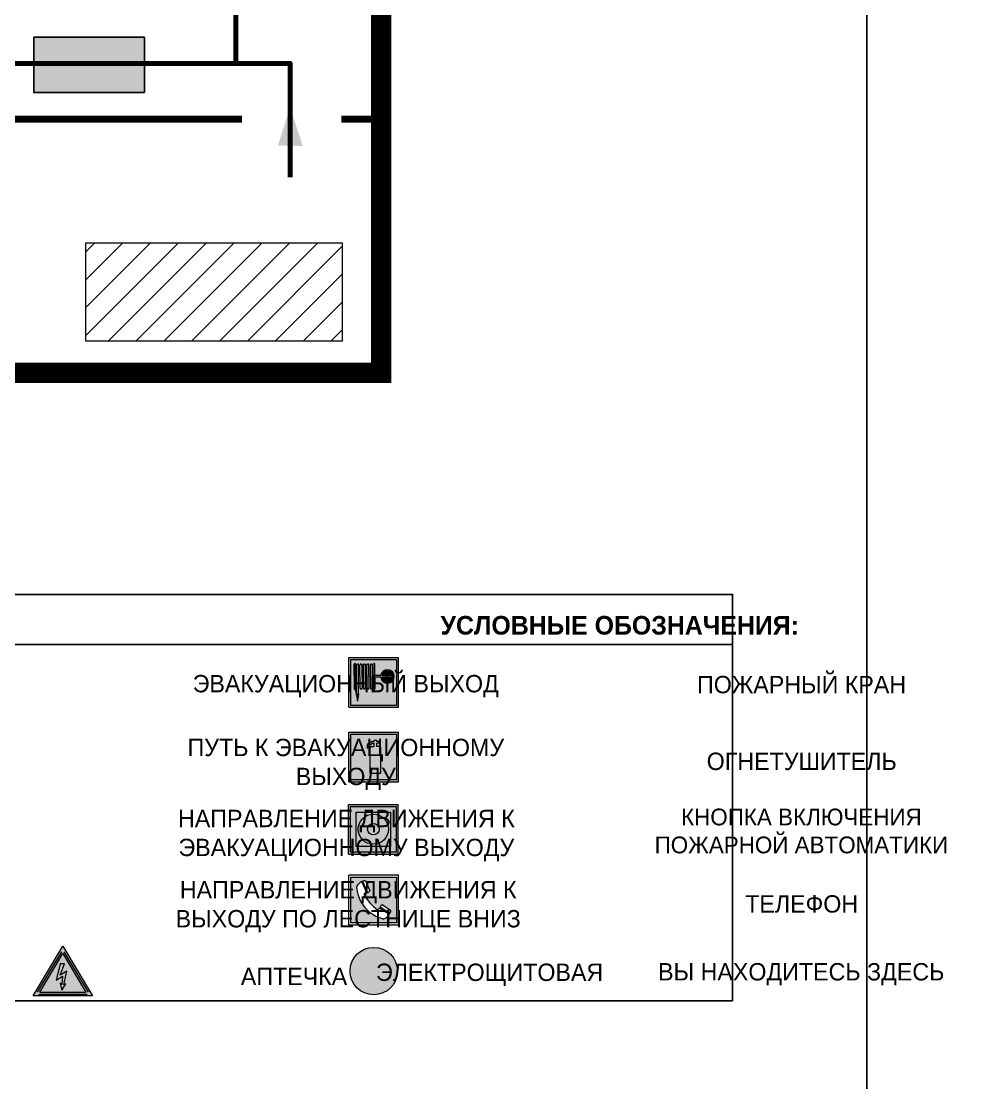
# Model space of a CAD drawing. Header units: millimetres. Extents: x 13810 to 67229, y 12374 to 21950.
# Drawn here: x 19523.4 to 19675.6, y 14560.3 to 14731.3 of the extents above; entities that cross this region are included whole.
import ezdxf

# ---------------------------------------------------------------- set-up
doc = ezdxf.new("R2010")
doc.units = ezdxf.units.MM
doc.layers.add('План_Штампы', color=7, linetype='Continuous')
doc.styles.add('обычный', font='arial.ttf')

# ---------------------------------------------------------------- blocks, each defined once
blk = doc.blocks.new('A$C3E6D3DDE')
at = {"lineweight": 5}
h = blk.add_hatch(color=40, dxfattribs=at)
h.paths.add_polyline_path([(24.1, 1.45), (16.46, -11.35), (31.74, -11.35)])
h.paths.add_polyline_path([(24.09, -0.46), (30.03, -10.41), (18.14, -10.41)], flags=16)
h.paths.add_polyline_path([(24.54, -3.08), (23.41, -6.02), (25.13, -5.01), (24.33, -8.5), (24.82, -8.27), (23.79, -9.86), (23.4, -8.04), (23.8, -8.43), (24.04, -6.29), (22.39, -7.25), (23.44, -3.08)], flags=0)
h = blk.add_hatch(color=256, dxfattribs=at)
h.paths.add_polyline_path([(24.37, 0.03, 0.567511), (23.82, 0.03), (17.59, -10.4, 0.582454), (17.86, -10.88), (30.32, -10.88, 0.582149), (30.6, -10.4)])
h.paths.add_polyline_path([(24.09, -0.46), (18.14, -10.41), (30.03, -10.41)], flags=16)
h.paths.add_polyline_path([(24.54, -3.08), (23.41, -6.02), (25.13, -5.01), (24.33, -8.5), (24.82, -8.27), (23.79, -9.86), (23.4, -8.04), (23.8, -8.43), (24.04, -6.29), (22.39, -7.25), (23.44, -3.08)], flags=0)
h = blk.add_hatch(color=40, dxfattribs=at)
h.paths.add_polyline_path([(24.09, -0.46), (18.14, -10.41), (30.03, -10.41)])
h.paths.add_polyline_path([(24.82, -8.27), (23.79, -9.86), (23.4, -8.04), (23.8, -8.43), (24.04, -6.29), (22.39, -7.25), (23.44, -3.08), (24.54, -3.08), (23.41, -6.02), (25.13, -5.01), (24.33, -8.5)], flags=16)
at = {"color": 40, "lineweight": 5}
for p, q in [((16.46, -11.35), (24.1, 1.45)), ((24.1, 1.45), (31.74, -11.35))]:
    blk.add_line(p, q, dxfattribs=at)
at = {"lineweight": 5}
for p, q in [((17.59, -10.4), (23.82, 0.03)), ((24.37, 0.03), (30.6, -10.4)), ((18.14, -10.41), (24.09, -0.46)), ((24.09, -0.46), (30.03, -10.41)), ((23.44, -3.08), (22.39, -7.25)), ((23.41, -6.02), (24.54, -3.08)), ((25.13, -5.01), (23.41, -6.02)), ((24.54, -3.08), (23.44, -3.08)), ((24.33, -8.5), (25.13, -5.01)), ((22.39, -7.25), (24.04, -6.29)), ((23.8, -8.43), (23.4, -8.04)), ((23.4, -8.04), (23.79, -9.86)), ((24.04, -6.29), (23.8, -8.43)), ((17.86, -10.88), (30.32, -10.88)), ((18.14, -10.41), (30.03, -10.41)), ((23.79, -9.86), (24.82, -8.27)), ((24.82, -8.27), (24.33, -8.5))]:
    blk.add_line(p, q, dxfattribs=at)
at = {"color": 50, "lineweight": 5}
blk.add_line((31.74, -11.35), (16.46, -11.35), dxfattribs=at)
blk = doc.blocks.new('A$C37112FD5')
at = {"true_color": 0xf5f5ff}
h = blk.add_hatch(color=7, dxfattribs=at)
h.dxf.hatch_style = 1
h.paths.add_polyline_path([(12.8, -7.4), (0, -7.4), (0, -20.2), (12.8, -20.2)])
h.paths.add_polyline_path([(12.29, -7.91), (12.29, -19.69), (0.51, -19.69), (0.51, -7.91)], flags=16)
h.paths.add_polyline_path([(4.98, -9.04, -0.42597), (5.17, -9.22), (5.17, -12.25), (5.17, -15.29, -0.432244), (4.98, -15.47), (4.83, -15.47, -0.42597), (4.64, -15.29), (4.64, -12.25), (4.64, -9.22, -0.432244), (4.83, -9.04)], flags=0)
h.paths.add_polyline_path([(4.28, -9.22), (4.28, -12.25), (4.28, -15.29, -0.432244), (4.09, -15.47), (3.94, -15.47, -0.42597), (3.75, -15.29), (3.75, -12.25), (3.75, -9.22, -0.432244), (3.94, -9.04), (4.09, -9.04, -0.42597)], flags=0)
h.paths.add_polyline_path([(5.72, -9.04), (5.87, -9.04, -0.42597), (6.06, -9.22), (6.06, -12.25), (6.06, -15.29, -0.432244), (5.87, -15.47), (5.72, -15.47, -0.42597), (5.53, -15.29), (5.53, -12.25), (5.53, -9.22, -0.432244)], flags=0)
h.paths.add_polyline_path([(6.42, -8.9), (6.5, -8.9, -0.42597), (6.69, -9.08), (6.69, -12.03), (8.21, -12.03, -15.824349), (8.21, -12.47), (6.69, -12.47), (6.69, -15.42, -0.432244), (6.5, -15.6), (6.42, -15.6)], flags=0)
h.paths.add_polyline_path([(3.39, -9.22), (3.39, -12.25), (3.39, -15.29, -0.432244), (3.2, -15.47), (3.05, -15.47, -0.42597), (2.85, -15.29), (2.85, -12.25), (2.85, -9.22, -0.432244), (3.05, -9.04), (3.2, -9.04, -0.42597)], flags=0)
h.paths.add_polyline_path([(2.5, -9.22), (2.5, -16.71), (1.96, -16.71), (1.96, -9.22, -0.432244), (2.15, -9.04), (2.31, -9.04, -0.42597)], flags=0)
h.paths.add_polyline_path([(1.61, -8.9), (1.61, -15.6), (1.57, -15.6, -0.42597), (1.37, -15.42), (1.37, -12.03), (1.37, -9.09, -0.432244), (1.57, -8.9)], flags=0)
h.paths.add_polyline_path([(9.76, -10.81), (9.76, -12.03), (8.49, -12.03, -0.336371)], flags=0)
h.paths.add_polyline_path([(8.49, -12.47), (9.76, -12.47), (9.76, -13.7, -0.336371)], flags=0)
h.paths.add_polyline_path([(10.11, -10.81, -0.336371), (11.38, -12.03), (10.11, -12.03)], flags=0)
h.paths.add_polyline_path([(10.11, -12.47), (11.38, -12.47, -0.336371), (10.11, -13.7)], flags=0)
h.paths.add_polyline_path([(2.5, -16.84), (2.5, -17.05), (1.97, -17.05), (1.97, -16.84)], flags=0)
h.paths.add_polyline_path([(2.5, -17.24, -0.033778), (2.24, -18.6, -0.033778), (1.97, -17.24)], flags=0)
h = blk.add_hatch(color=242)
h.dxf.hatch_style = 1
h.paths.add_polyline_path([(12.29, -7.91), (0.51, -7.91), (0.51, -19.69), (12.29, -19.69)])
h.paths.add_polyline_path([(6.42, -15.6), (6.42, -8.9), (6.5, -8.9, -0.42597), (6.69, -9.08), (6.69, -12.03), (8.21, -12.03, -15.824349), (8.21, -12.47), (6.69, -12.47), (6.69, -15.42, -0.432244), (6.5, -15.6)], flags=16)
h.paths.add_polyline_path([(5.87, -15.47), (5.72, -15.47, -0.42597), (5.53, -15.29), (5.53, -12.25), (5.53, -9.22, -0.432244), (5.72, -9.04), (5.87, -9.04, -0.42597), (6.06, -9.22), (6.06, -12.25), (6.06, -15.29, -0.432244)], flags=16)
h.paths.add_polyline_path([(4.98, -15.47), (4.83, -15.47, -0.42597), (4.64, -15.29), (4.64, -12.25), (4.64, -9.22, -0.432244), (4.83, -9.04), (4.98, -9.04, -0.42597), (5.17, -9.22), (5.17, -12.25), (5.17, -15.29, -0.432244)], flags=16)
h.paths.add_polyline_path([(4.09, -15.47), (3.94, -15.47, -0.42597), (3.75, -15.29), (3.75, -12.25), (3.75, -9.22, -0.432244), (3.94, -9.04), (4.09, -9.04, -0.42597), (4.28, -9.22), (4.28, -12.25), (4.28, -15.29, -0.432244)], flags=16)
h.paths.add_polyline_path([(3.2, -15.47), (3.05, -15.47, -0.42597), (2.85, -15.29), (2.85, -12.25), (2.85, -9.22, -0.432244), (3.05, -9.04), (3.2, -9.04, -0.42597), (3.39, -9.22), (3.39, -12.25), (3.39, -15.29, -0.432244)], flags=16)
h.paths.add_polyline_path([(2.5, -17.05), (1.97, -17.05), (1.97, -16.84), (2.5, -16.84)], flags=16)
h.paths.add_polyline_path([(2.5, -17.24, -0.033778), (2.24, -18.6, -0.033778), (1.97, -17.24)], flags=16)
h.paths.add_polyline_path([(2.5, -16.71), (1.96, -16.71), (1.96, -9.22, -0.432244), (2.15, -9.04), (2.31, -9.04, -0.42597), (2.5, -9.22)], flags=16)
h.paths.add_polyline_path([(1.61, -15.6), (1.57, -15.6, -0.42597), (1.37, -15.42), (1.37, -12.03), (1.37, -9.09, -0.432244), (1.57, -8.9), (1.61, -8.9)], flags=16)
h.paths.add_polyline_path([(8.49, -12.47), (9.76, -12.47), (9.76, -13.7, -0.336371)], flags=0)
h.paths.add_polyline_path([(10.11, -13.7), (10.11, -12.47), (11.38, -12.47, -0.336371)], flags=0)
h.paths.add_polyline_path([(8.49, -12.03, -0.336371), (9.76, -10.81), (9.76, -12.03)], flags=0)
h.paths.add_polyline_path([(10.11, -12.03), (10.11, -10.81, -0.336371), (11.38, -12.03)], flags=0)
h = blk.add_hatch(color=7, dxfattribs=at)
h.dxf.hatch_style = 1
h.paths.add_polyline_path([(1.61, -8.9), (1.57, -8.9, 0.432244), (1.37, -9.09), (1.37, -12.03), (1.37, -15.42, 0.42597), (1.57, -15.6), (1.61, -15.6)])
h.paths.add_polyline_path([(2.5, -9.22, 0.42597), (2.31, -9.04), (2.15, -9.04, 0.432244), (1.96, -9.22), (1.96, -16.71), (2.5, -16.71)])
h.paths.add_polyline_path([(2.5, -16.84), (1.97, -16.84), (1.97, -17.05), (2.5, -17.05)])
h.paths.add_polyline_path([(2.5, -17.24), (1.97, -17.24, 0.033778), (2.24, -18.6, 0.033778)])
h.paths.add_polyline_path([(3.39, -12.25), (3.39, -9.22, 0.42597), (3.2, -9.04), (3.05, -9.04, 0.432244), (2.85, -9.22), (2.85, -12.25), (2.85, -15.29, 0.42597), (3.05, -15.47), (3.2, -15.47, 0.432244), (3.39, -15.29)])
h.paths.add_polyline_path([(4.28, -12.25), (4.28, -9.22, 0.42597), (4.09, -9.04), (3.94, -9.04, 0.432244), (3.75, -9.22), (3.75, -12.25), (3.75, -15.29, 0.42597), (3.94, -15.47), (4.09, -15.47, 0.432244), (4.28, -15.29)])
h.paths.add_polyline_path([(5.17, -12.25), (5.17, -9.22, 0.42597), (4.98, -9.04), (4.83, -9.04, 0.432244), (4.64, -9.22), (4.64, -12.25), (4.64, -15.29, 0.42597), (4.83, -15.47), (4.98, -15.47, 0.432244), (5.17, -15.29)])
h.paths.add_polyline_path([(6.06, -12.25), (6.06, -9.22, 0.42597), (5.87, -9.04), (5.72, -9.04, 0.432244), (5.53, -9.22), (5.53, -12.25), (5.53, -15.29, 0.42597), (5.72, -15.47), (5.87, -15.47, 0.432244), (6.06, -15.29)])
h.paths.add_polyline_path([(6.69, -12.47), (8.21, -12.47, 15.824349), (8.21, -12.03), (6.69, -12.03), (6.69, -9.08, 0.42597), (6.5, -8.9), (6.42, -8.9), (6.42, -15.6), (6.5, -15.6, 0.432244), (6.69, -15.42)])
h.paths.add_polyline_path([(8.49, -12.47), (9.76, -12.47), (9.76, -13.7, -0.336371)], flags=16)
h.paths.add_polyline_path([(8.49, -12.03, -0.336371), (9.76, -10.81), (9.76, -12.03)], flags=16)
h.paths.add_polyline_path([(10.11, -12.47), (11.38, -12.47, -0.336371), (10.11, -13.7)], flags=16)
h.paths.add_polyline_path([(10.11, -12.03), (10.11, -10.81, -0.336371), (11.38, -12.03)], flags=16)
h = blk.add_hatch(color=242)
h.dxf.hatch_style = 1
h.paths.add_polyline_path([(9.76, -10.81, 0.336371), (8.49, -12.03), (9.76, -12.03)])
h.paths.add_polyline_path([(10.11, -10.81), (10.11, -12.03), (11.38, -12.03, 0.336371)])
h.paths.add_polyline_path([(11.38, -12.47), (10.11, -12.47), (10.11, -13.7, 0.336371)])
h.paths.add_polyline_path([(9.76, -12.47), (8.49, -12.47, 0.336371), (9.76, -13.7)])
at = {"color": 242, "lineweight": 5}
for p, q in [((0, -20.2), (0, -7.4)), ((0, -7.4), (12.8, -7.4)), ((12.8, -20.2), (12.8, -7.4)), ((1.37, -12.03), (1.37, -9.08)), ((1.57, -8.9), (1.61, -8.9)), ((1.61, -8.9), (1.61, -15.6)), ((1.96, -16.71), (1.96, -9.22)), ((2.15, -9.04), (2.31, -9.04)), ((2.5, -16.71), (2.5, -9.22)), ((2.85, -12.25), (2.85, -9.22)), ((3.05, -9.04), (3.2, -9.04)), ((3.39, -12.25), (3.39, -9.22)), ((3.75, -12.25), (3.75, -9.22)), ((3.94, -9.04), (4.09, -9.04)), ((4.28, -12.25), (4.28, -9.22)), ((4.64, -12.25), (4.64, -9.22)), ((4.83, -9.04), (4.98, -9.04)), ((5.17, -12.25), (5.17, -9.22)), ((5.53, -12.25), (5.53, -9.22)), ((5.72, -9.04), (5.87, -9.04)), ((6.06, -12.25), (6.06, -9.22)), ((6.42, -8.9), (6.42, -15.6)), ((6.5, -8.9), (6.42, -8.9)), ((6.69, -12.03), (6.69, -9.08)), ((9.76, -10.81), (9.76, -12.03)), ((10.11, -10.81), (10.11, -12.03)), ((1.37, -12.03), (1.37, -15.42)), ((2.85, -12.25), (2.85, -15.29)), ((3.39, -12.25), (3.39, -15.29)), ((3.75, -12.25), (3.75, -15.29)), ((4.28, -12.25), (4.28, -15.29)), ((4.64, -12.25), (4.64, -15.29)), ((5.17, -12.25), (5.17, -15.29)), ((5.53, -12.25), (5.53, -15.29)), ((6.06, -12.25), (6.06, -15.29)), ((8.21, -12.03), (6.69, -12.03)), ((8.21, -12.47), (6.69, -12.47)), ((6.69, -12.47), (6.69, -15.42)), ((9.76, -12.03), (8.49, -12.03)), ((9.76, -12.47), (8.49, -12.47)), ((9.76, -12.47), (9.76, -13.7)), ((11.38, -12.03), (10.11, -12.03)), ((11.38, -12.47), (10.11, -12.47)), ((10.11, -12.47), (10.11, -13.7)), ((1.57, -15.6), (1.61, -15.6)), ((3.05, -15.47), (3.2, -15.47)), ((3.94, -15.47), (4.09, -15.47)), ((4.83, -15.47), (4.98, -15.47)), ((5.72, -15.47), (5.87, -15.47)), ((6.42, -15.6), (6.5, -15.6)), ((1.96, -16.71), (2.5, -16.71)), ((1.97, -16.84), (2.5, -16.84)), ((1.97, -17.05), (1.97, -16.84)), ((2.5, -17.05), (1.97, -17.05)), ((1.97, -17.24), (2.5, -17.24)), ((2.5, -16.84), (2.5, -17.05)), ((0, -20.2), (12.8, -20.2))]:
    blk.add_line(p, q, dxfattribs=at)
blk.add_lwpolyline([(0.51, -7.91), (12.29, -7.91), (12.29, -19.69), (0.51, -19.69)], close=True, dxfattribs=at)
for centre, radius, start, end in [((1.56, -9.09), 0.182, 87.1027, 180.6071), ((2.15, -9.22), 0.182, 87.1027, 180.6071), ((2.32, -9.22), 0.182, 359.3929, 92.8973), ((3.04, -9.22), 0.182, 87.1027, 180.6071), ((3.21, -9.22), 0.182, 359.3929, 92.8973), ((3.93, -9.22), 0.182, 87.1027, 180.6071), ((4.1, -9.22), 0.182, 359.3929, 92.8973), ((4.82, -9.22), 0.182, 87.1027, 180.6071), ((4.99, -9.22), 0.182, 359.3929, 92.8973), ((5.71, -9.22), 0.182, 87.1027, 180.6071), ((5.88, -9.22), 0.182, 359.3929, 92.8973), ((6.51, -9.09), 0.182, 359.3929, 92.8973), ((9.93, -12.25), 1.74, 187.2319, 172.7681), ((9.93, -12.25), 1.46, 96.9927, 171.3585), ((9.93, -12.25), 1.46, 8.6415, 83.0073), ((9.93, -12.25), 1.46, 188.6415, 263.0073), ((9.93, -12.25), 1.46, 276.9927, 351.3585), ((1.56, -15.42), 0.182, 179.3929, 272.8973), ((3.04, -15.29), 0.182, 179.3929, 272.8973), ((3.21, -15.29), 0.182, 267.1027, 0.6071), ((3.93, -15.29), 0.182, 179.3929, 272.8973), ((4.1, -15.29), 0.182, 267.1027, 0.6071), ((4.82, -15.29), 0.182, 179.3929, 272.8973), ((4.99, -15.29), 0.182, 267.1027, 0.6071), ((5.71, -15.29), 0.182, 179.3929, 272.8973), ((5.88, -15.29), 0.182, 267.1027, 0.6071), ((6.51, -15.42), 0.182, 267.1027, 0.6071), ((12.17, -15.98), 10.27, 187.041, 194.7793), ((-7.7, -15.98), 10.27, 345.2207, 352.959)]:
    blk.add_arc(centre, radius, start, end, dxfattribs=at)
blk = doc.blocks.new('A$C7B8C2D5B')
at = {"lineweight": 0}
h = blk.add_hatch(color=5, dxfattribs=at)
h.dxf.hatch_style = 1
h.paths.add_polyline_path([(1.397, -3.024, 1), (-2.112, -3.024, 1)])
at = {"color": 5, "lineweight": 0}
blk.add_circle((-0.358, -3.024), 1.755, dxfattribs=at)
blk = doc.blocks.new('A$C456E1F9C')
at = {"lineweight": 5}
h = blk.add_hatch(color=242, dxfattribs=at)
h.paths.add_polyline_path([(0.51, -1.47), (0.51, -13.26), (12.29, -13.26), (12.29, -1.47)])
h.paths.add_polyline_path([(5.42, -4.95, -0.254479), (4.78, -5.4), (3.52, -2.53, -0.209735), (4.23, -2.4)], flags=16)
h.paths.add_polyline_path([(8.53, -8.6), (10.87, -10.17), (10.54, -10.76), (8.03, -9.13, -0.192251)], flags=16)
h.paths.add_polyline_path([(4.61, -5.49, 0.005518), (3.87, -5.72, 0.128647), (7.49, -10.01, 0.00809), (7.83, -9.33), (10.47, -10.97, -0.16736), (8.99, -12.25, -0.327862), (1.95, -3.95, -0.166952), (3.36, -2.62)], flags=16)
at = {"color": 242, "lineweight": 5}
for p, q in [((0, -13.77), (0, -0.97)), ((12.8, -0.97), (0, -0.97)), ((4.61, -5.49), (3.36, -2.62)), ((3.52, -2.53), (4.78, -5.4)), ((4.23, -2.4), (5.42, -4.95)), ((12.8, -13.77), (12.8, -0.97)), ((7.83, -9.33), (10.47, -10.97)), ((8.03, -9.13), (10.54, -10.76)), ((10.81, -10.12), (8.53, -8.6)), ((10.54, -10.76), (10.8, -10.3)), ((10.8, -10.3), (10.81, -10.12)), ((0, -13.77), (12.8, -13.77))]:
    blk.add_line(p, q, dxfattribs=at)
blk.add_lwpolyline([(0.51, -1.47), (12.29, -1.47), (12.29, -13.26), (0.51, -13.26)], close=True, dxfattribs=at)
for centre, radius, start, end in [((4.59, -5.34), 2.99, 114.2845, 152.1974), ((4.02, -3.27), 0.891, 76.3284, 123.7092), ((11.12, -3.31), 9.19, 183.9915, 256.6009), ((4.68, -4.59), 0.824, 276.9621, 334.0723), ((14.98, -39.1), 35.17, 107.1487, 108.4135), ((13.86, -0.94), 11.08, 205.5536, 234.8762), ((-13.31, 0.8), 23.44, 332.5487, 334.4027), ((8.94, -9.5), 0.989, 114.4092, 157.9388), ((7.87, -9.46), 3, 291.9291, 329.9329)]:
    blk.add_arc(centre, radius, start, end, dxfattribs=at)
blk = doc.blocks.new('A$C54414219')
at = {"true_color": 0xffffff}
h = blk.add_hatch(color=7, dxfattribs=at)
h.paths.add_polyline_path([(2.39, -9.45), (2.39, -18.3), (11.23, -18.3), (11.23, -9.45)], flags=0)
h.paths.add_polyline_path([(10.71, -13.87, -1), (2.92, -13.87, -1)], flags=0)
h.paths.add_polyline_path([(8.3, -13.87, -1), (5.33, -13.87, -1)], flags=0)
h.paths.add_polyline_path([(0.41, -7.47), (0.41, -20.27), (13.21, -20.27), (13.21, -7.47)])
h.paths.add_polyline_path([(0.92, -19.77), (12.71, -19.77), (12.71, -7.98), (0.92, -7.98)], flags=16)
h.paths.add_polyline_path([(11.23, -9.45), (11.23, -18.3), (2.39, -18.3), (2.39, -9.45)], flags=0)
at = {"lineweight": 5}
h = blk.add_hatch(color=242, dxfattribs=at)
h.paths.add_polyline_path([(12.71, -7.98), (0.92, -7.98), (0.92, -19.77), (12.71, -19.77)])
h.paths.add_polyline_path([(11.23, -18.3), (2.39, -18.3), (2.39, -9.45), (11.23, -9.45)], flags=16)
h.paths.add_polyline_path([(10.71, -13.87, -1), (2.92, -13.87, -1)], flags=0)
h.paths.add_polyline_path([(8.3, -13.87, -1), (5.33, -13.87, -1)], flags=0)
at = {"true_color": 0xffffff}
h = blk.add_hatch(color=7, dxfattribs=at)
h.paths.add_polyline_path([(2.39, -9.45), (2.39, -18.3), (11.23, -18.3), (11.23, -9.45)])
h.paths.add_polyline_path([(10.71, -13.87, -1), (2.92, -13.87, -1)], flags=16)
h.paths.add_polyline_path([(8.3, -13.87, -1), (5.33, -13.87, -1)], flags=0)
at = {"lineweight": 5}
h = blk.add_hatch(color=242, dxfattribs=at)
h.paths.add_polyline_path([(2.92, -13.87, 1), (10.71, -13.87, 1)])
h.paths.add_polyline_path([(8.3, -13.87, -1), (5.33, -13.87, -1)], flags=16)
at = {"color": 242, "lineweight": 5}
for p, q in [((0.41, -20.27), (0.41, -7.47)), ((0.41, -7.47), (13.21, -7.47)), ((0.41, -7.47), (13.21, -7.47)), ((13.21, -20.27), (13.21, -7.47)), ((0.41, -20.27), (13.21, -20.27))]:
    blk.add_line(p, q, dxfattribs=at)
for points in [[(0.92, -7.98), (12.71, -7.98), (12.71, -19.77), (0.92, -19.77)], [(2.39, -9.45), (11.23, -9.45), (11.23, -18.3), (2.39, -18.3)]]:
    blk.add_lwpolyline(points, close=True, dxfattribs=at)
for radius in [3.89, 1.49]:
    blk.add_circle((6.81, -13.87), radius, dxfattribs=at)
blk = doc.blocks.new('A$C3AD82952')
at = {"true_color": 0xf5f5ff}
h = blk.add_hatch(color=7, dxfattribs=at)
h.dxf.hatch_style = 1
h.paths.add_polyline_path([(8.21, 8.73, 0.414214), (7.89, 9.05), (7.22, 9.05), (7.22, 9.92), (7.59, 9.92, 1), (7.57, 10.36), (7.22, 10.36), (7.22, 10.6), (6.43, 10.6), (6.43, 10.36), (6.01, 10.36), (4.74, 9.59), (4.74, 8.69), (4.98, 8.73), (4.98, 9.26), (6.12, 9.91), (6.43, 9.91), (6.43, 9.05), (5.76, 9.05, 0.414214), (5.44, 8.73), (5.44, 2.2), (8.21, 2.2)], flags=0)
h.paths.add_polyline_path([(12.8, 12.8), (0, 12.8), (0, 0), (12.8, 0)])
h.paths.add_polyline_path([(0.51, 12.29), (12.29, 12.29), (12.29, 0.51), (0.51, 0.51)], flags=16)
h.paths.add_polyline_path([(4.74, 9.59), (6.01, 10.36), (6.43, 10.36), (6.43, 10.6), (7.22, 10.6), (7.22, 10.36), (7.59, 10.36, -0.94586), (7.59, 9.92), (7.22, 9.92), (7.22, 9.05), (7.89, 9.05, -0.414214), (8.21, 8.73), (8.21, 2.2), (5.44, 2.2), (5.44, 8.73, -0.414214), (5.76, 9.05), (6.43, 9.05), (6.43, 9.91), (6.12, 9.91), (4.98, 9.26), (4.98, 8.73), (4.74, 8.69)], flags=0)
h = blk.add_hatch(color=242)
h.dxf.hatch_style = 1
h.paths.add_polyline_path([(12.29, 12.29), (0.51, 12.29), (0.51, 0.51), (12.29, 0.51)])
h.paths.add_polyline_path([(4.74, 8.69), (4.74, 9.59), (6.01, 10.36), (6.43, 10.36), (6.43, 10.6), (7.22, 10.6), (7.22, 10.36), (7.59, 10.36, -0.94586), (7.59, 9.92), (7.22, 9.92), (7.22, 9.05), (7.89, 9.05, -0.414214), (8.21, 8.73), (8.21, 2.2), (5.44, 2.2), (5.44, 8.73, -0.414214), (5.76, 9.05), (6.43, 9.05), (6.43, 9.91), (6.12, 9.91), (4.98, 9.26), (4.98, 8.73)], flags=16)
h = blk.add_hatch(color=7, dxfattribs=at)
h.dxf.hatch_style = 1
h.paths.add_polyline_path([(8.21, 8.73, 0.414214), (7.89, 9.05), (7.22, 9.05), (7.22, 9.92), (7.59, 9.92, 1), (7.57, 10.36), (7.22, 10.36), (7.22, 10.6), (6.43, 10.6), (6.43, 10.36), (6.01, 10.36), (4.74, 9.59), (4.74, 8.69), (4.98, 8.73), (4.98, 9.26), (6.12, 9.91), (6.43, 9.91), (6.43, 9.05), (5.76, 9.05, 0.414214), (5.44, 8.73), (5.44, 2.2), (8.21, 2.2)])
at = {"color": 242, "lineweight": 5}
for p, q in [((0, 0), (0, 12.8)), ((0, 12.8), (12.8, 12.8)), ((12.8, 0), (12.8, 12.8)), ((6.01, 10.36), (4.74, 9.59)), ((4.74, 9.59), (4.74, 8.69)), ((4.74, 8.69), (4.98, 8.73)), ((4.98, 9.26), (6.12, 9.91)), ((4.98, 8.73), (4.98, 9.26)), ((5.44, 2.2), (5.44, 8.73)), ((5.76, 9.05), (6.43, 9.05)), ((6.01, 10.36), (6.43, 10.36)), ((6.12, 9.91), (6.43, 9.91)), ((7.22, 10.6), (6.43, 10.6)), ((6.43, 10.6), (6.43, 10.36)), ((6.43, 9.91), (6.43, 9.05)), ((7.22, 10.36), (7.22, 10.6)), ((7.59, 10.36), (7.22, 10.36)), ((7.22, 9.05), (7.22, 9.92)), ((7.59, 9.92), (7.22, 9.92)), ((7.89, 9.05), (7.22, 9.05)), ((8.21, 2.2), (8.21, 8.73)), ((0, 0), (12.8, 0)), ((5.44, 2.2), (8.21, 2.2))]:
    blk.add_line(p, q, dxfattribs=at)
blk.add_lwpolyline([(0.51, 12.29), (12.29, 12.29), (12.29, 0.51), (0.51, 0.51)], close=True, dxfattribs=at)
for centre, radius, start, end in [((5.76, 8.73), 0.32, 90, 180), ((7.58, 10.14), 0.223, 273.1875, 86.8125), ((7.89, 8.73), 0.32, 0, 90)]:
    blk.add_arc(centre, radius, start, end, dxfattribs=at)
blk = doc.blocks.new('A$C32E8229D')
at = {"true_color": 0xffffff}
blk.add_hatch(color=7, dxfattribs=at).paths.add_polyline_path([(0, 0), (0, -8), (16, -8), (16, 0)])
h = blk.add_hatch(color=126)
h.paths.add_polyline_path([(0.2, -0.2), (15.8, -0.2), (15.8, -7.8), (0.2, -7.8)])
h.paths.add_polyline_path([(13.49, -2.05), (12.08, -2.05), (11.37, -2.63, 0.162397), (11.29, -2.84), (11.29, -3.63), (10.35, -3.63), (10.35, -4.05), (11.68, -4.05), (11.68, -3.48), (12.26, -4.28), (11.29, -5.1), (11.29, -6.78), (11.85, -6.78), (11.85, -5.44), (12.8, -4.64), (12.8, -5.94), (14.46, -5.94), (14.46, -5.39), (13.45, -5.39), (13.45, -3.97), (12.46, -2.59), (13.15, -2.59), (13.69, -3.34), (14.18, -3)], flags=16)
h.paths.add_polyline_path([(10.74, -1.82, 1), (11.8, -1.82, 1)], flags=16)
h.paths.add_polyline_path([(9.39, -3.59), (5.99, -3.59), (6.56, -3.03), (5.91, -3.03), (5.1, -3.83), (5.91, -4.64), (6.56, -4.64), (5.99, -4.09), (9.39, -4.09)], flags=16)
h.paths.add_polyline_path([(4.29, -1.08), (1.72, -1.08), (1.72, -6.6), (4.29, -6.6)], flags=16)
at = {"color": 126}
blk.add_lwpolyline([(16, -8), (0, -8), (0, 0), (16, 0)], close=True, dxfattribs=at)

msp = doc.modelspace()

# ---------------------------------------------------------------- hatches: boundary and pattern name
at = {"lineweight": 0}
h = msp.add_hatch(dxfattribs=at)
h.set_pattern_fill('ANSI31', color=256, angle=180)
h.set_pattern_definition([(225, (40390.644, 17172.8988), (2.24506403, -2.24506403), [])])
h.paths.add_polyline_path([(19575.13, 14679.77), (19575.13, 14695.61), (19533.82, 14695.61), (19533.82, 14679.77)])

# ---------------------------------------------------------------- linework, layer by layer
at = {"color": 126, "lineweight": 0, "true_color": 0x008754}
for points in [[(19059.64, 14941.92), (19659.64, 14941.92), (19659.64, 14546.92), (19059.64, 14546.92)], [(19659.64, 14941.92), (20259.64, 14941.92), (20259.64, 14546.92), (19659.64, 14546.92)]]:
    msp.add_lwpolyline(points, close=True, dxfattribs=at)
at = {"lineweight": 0}
for points, const_width in [([(19477.02, 14674.68), (19581.38, 14674.68), (19581.38, 14845.21), (19148.24, 14845.21), (19148.24, 14674.68), (19477.02, 14674.68)], 3.3), ([(19505.77, 14674.68), (19505.77, 14715.56), (19558.97, 14715.56)], 1.1), ([(19581.38, 14715.56), (19574.95, 14715.56)], 1.1)]:
    msp.add_lwpolyline(points, dxfattribs=dict(at, const_width=const_width))
at = {"color": 126, "lineweight": 100, "true_color": 0x008754}
for points in [[(19489.35, 14836.69), (19557.97, 14836.69), (19557.97, 14724.54)], [(19566.73, 14706.18), (19566.73, 14724.54), (19497.28, 14724.54), (19497.28, 14682.55), (19478.21, 14682.55), (19478.21, 14705.12)]]:
    msp.add_lwpolyline(points, dxfattribs=at)
at = {"lineweight": 0}
msp.add_lwpolyline([(19575.13, 14679.77), (19533.82, 14679.77), (19533.82, 14695.61), (19575.13, 14695.61)], close=True, dxfattribs=at)
for points in [[(19494.25, 14630.94), (19638.02, 14630.94), (19638.02, 14638.99), (19494.25, 14638.99)], [(19494.25, 14630.94), (19638.02, 14630.94), (19638.02, 14573.54), (19494.25, 14573.54)]]:
    msp.add_lwpolyline(points, close=True)
at = {"layer": 'План_Штампы', "color": 126, "true_color": 0x008754}
msp.add_solid([(19568.76, 14711.25), (19564.73, 14711.26), (19566.72, 14717.44)], dxfattribs=at)

# ---------------------------------------------------------------- block references
for name, p, xscale, yscale, zscale in [('A$C37112FD5', (19576.2, 14633.43), 0.6249984004534781, 0.6249984004534781, 0.6249984004534781), ('A$C3AD82952', (19576.2, 14608.82), 0.625, 0.625, 0.625), ('A$C54414219', (19575.89, 14609.84), 0.625, 0.625, 0.625), ('A$C456E1F9C', (19576.2, 14594.36), 0.625, 0.625, 0.625), ('A$C3E6D3DDE', (19515.04, 14581.41), 0.625, 0.625, 0.625), ('A$C7B8C2D5B', (19580.98, 14584.9), 2.177419353276491, 2.177419353276491, 2.177419353276491)]:
    msp.add_blockref(name, p, dxfattribs=dict(xscale=xscale, yscale=yscale, zscale=zscale))
at = {"layer": 'План_Штампы', "color": 126, "true_color": 0x008754, "xscale": 1.113761976465601, "yscale": 1.113761976465601, "zscale": 1.113761976465601, "rotation": 359.9978653237144}
msp.add_blockref('A$C32E8229D', (19525.42, 14728.75), dxfattribs=at)

# ---------------------------------------------------------------- texts
at = {"lineweight": 0, "attachment_point": 5, "style": 'обычный'}
for s, insert, char_height, width in [('{\\fProxima Nova Rg|b1|i0|c204|p2;УСЛОВНЫЕ ОБОЗНАЧЕНИЯ:\\H1.1997x; }', (19619.84, 14634), 3, 175.1736), ('\\pi-8.4,l8.4,t8.4;{\\fProxima Nova Rg|b0|i0|c204|p2;ЭВАКУАЦИОННЫЙ ВЫХОД\\H1.6404x; }', (19575.69, 14624.21), 2.8, 126.6484), ('\\pi-8.4,l8.4,t8.4;{\\fProxima Nova Rg|b0|i0|c204|p2;ПОЖАРНЫЙ КРАН\\H1.6404x; }', (19649.15, 14624.45), 2.8, 126.6484), ('\\pi-8.4,l8.4,t8.4;{\\fProxima Nova Rg|b0|i0|c204|p2;ПУТЬ К ЭВАКУАЦИОННОМУ \\PВЫХОДУ }', (19575.7, 14611.6), 2.8, 126.6484), ('\\pi-8.4,l8.4,t8.4;{\\fProxima Nova Rg|b0|i0|c204|p2;ОГНЕТУШИТЕЛЬ\\H1.1997x; }', (19649.17, 14612.09), 2.8, 126.6484), ('\\pi-8.4,l8.4,t8.4;{\\fProxima Nova Rg|b0|i0|c204|p2;НАПРАВЛЕНИЕ ДВИЖЕНИЯ К \\PЭВАКУАЦИОННОМУ ВЫХОДУ}', (19575.79, 14600.16), 2.8, 126.6484), ('\\pi-8.1,l8.1,t8.1;{\\fProxima Nova Rg|b0|i0|c204|p2;КНОПКА ВКЛЮЧЕНИЯ\\PПОЖАРНОЙ АВТОМАТИКИ}', (19649.12, 14600.87), 2.7, 126.6484), ('\\pi-8.4,l8.4,t8.4;{\\fProxima Nova Rg|b0|i0|c204|p2;НАПРАВЛЕНИЕ ДВИЖЕНИЯ К \\PВЫХОДУ ПО ЛЕСТНИЦЕ ВНИЗ}', (19576.08, 14588.68), 2.8, 126.6484), ('\\pi-8.4,l8.4,t8.4;{\\fProxima Nova Rg|b0|i0|c204|p2;ТЕЛЕФОН\\H1.1997x; }', (19649.16, 14589.12), 2.8, 126.6484), ('\\pi-8.4,l8.4,t8.4;{\\fProxima Nova Rg|b0|i0|c204|p2;ЭЛЕКТРОЩИТОВАЯ\\H1.1997x; }', (19598.87, 14577.72), 2.8, 126.6484), ('\\pi-8.4,l8.4,t8.4;{\\fProxima Nova Rg|b0|i0|c204|p2;ВЫ НАХОДИТЕСЬ ЗДЕСЬ\\H1.1997x; }', (19649.09, 14577.8), 2.8, 126.6484), ('\\pi-8.4,l8.4,t8.4;{\\fProxima Nova Rg|b0|i0|c204|p2;АПТЕЧКА\\H1.1667x; }', (19567.35, 14577.45), 2.8, 126.6484)]:
    msp.add_mtext(s, dxfattribs=dict(at, insert=insert, char_height=char_height, width=width))

doc.saveas('drawing.dxf')
